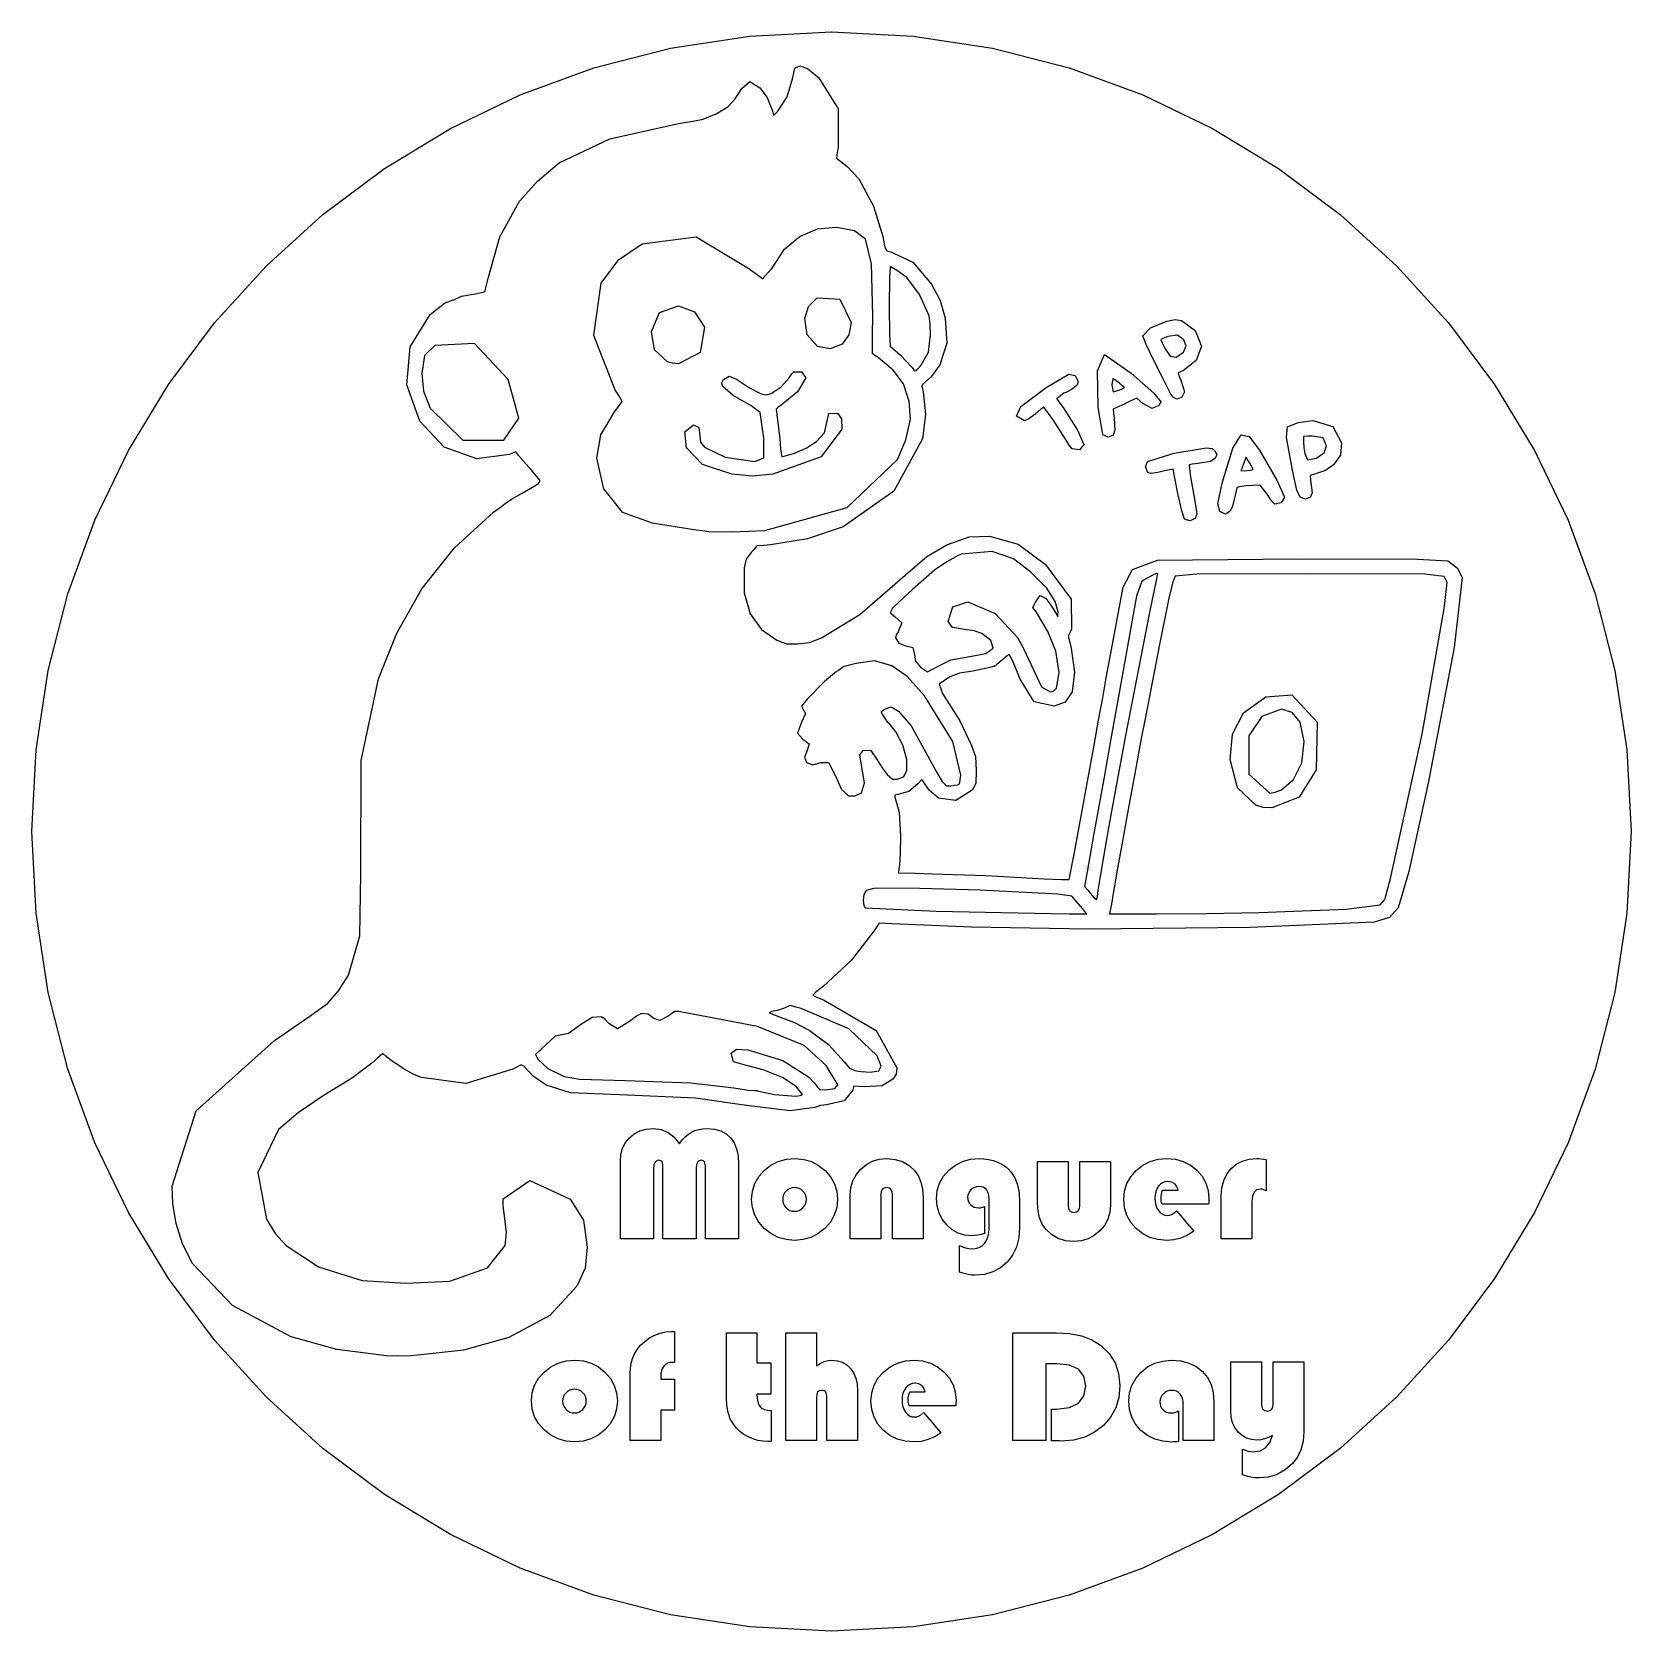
# Model space of a CAD drawing. Extents: x 0.6 to 74.9, y 0.6 to 74.9.
import ezdxf

# ---------------------------------------------------------------- set-up
doc = ezdxf.new("R2010")
doc.units = 0
for name, color, linetype in [('Circulo', 7, 'CONTINUOUS'), ('Letras', 7, 'CONTINUOUS'), ('Monete', 7, 'CONTINUOUS')]:
    doc.layers.add(name, color=color, linetype=linetype)

msp = doc.modelspace()

# ---------------------------------------------------------------- linework, layer by layer
at = {"layer": 'Circulo', "color": 7}
msp.add_lwpolyline([(74.926023, 37.73984), (74.734036, 33.93778), (74.170538, 30.24558), (73.254222, 26.68187), (72.003776, 23.26537), (70.437892, 20.01479), (68.575264, 16.94879), (66.434586, 14.0861), (64.034552, 11.44537), (61.393843, 9.04532), (58.531152, 6.90463), (55.465174, 5.042), (52.214603, 3.47611), (48.798127, 2.22566), (45.234443, 1.30934), (41.542237, 0.74584), (37.740203, 0.55385), (33.93817, 0.74584), (30.245963, 1.30934), (26.682278, 2.22566), (23.265804, 3.47611), (20.015233, 5.042), (16.949257, 6.90463), (14.086566, 9.04532), (11.445857, 11.44539), (9.045818, 14.0861), (6.905138, 16.94879), (5.04251, 20.01479), (3.476629, 23.26537), (2.226184, 26.68186), (1.309867, 30.24558), (0.74637, 33.93778), (0.554383, 37.73984), (0.746369, 41.54189), (1.309867, 45.2341), (2.226184, 48.79781), (3.476629, 52.2143), (5.042511, 55.46489), (6.905138, 58.53087), (9.045816, 61.39358), (11.445858, 64.03429), (14.08657, 66.43435), (16.949259, 68.57503), (20.015234, 70.43768), (23.265804, 72.00356), (26.682278, 73.25401), (30.245964, 74.17034), (33.93817, 74.73383), (37.740203, 74.92583), (41.542237, 74.73383), (45.234444, 74.17034), (48.798127, 73.25401), (52.214601, 72.00356), (55.465172, 70.43768), (58.531147, 68.57503), (61.393835, 66.43435), (64.034546, 64.03429), (66.434586, 61.39358), (68.575264, 58.53087), (70.437892, 55.46489), (72.003776, 52.2143), (73.254222, 48.79781), (74.170538, 45.2341), (74.734036, 41.54189)], close=True, dxfattribs=at)
at = {"layer": 'Letras', "color": 7}
for points in [[(27.918921, 18.798033), (27.918921, 19.699136), (27.918921, 20.600245), (27.918921, 21.501348), (27.918921, 22.402456), (27.945339, 22.722285), (28.024597, 23.011439), (28.156692, 23.269913), (28.341626, 23.497706), (28.568688, 23.683606), (28.827167, 23.816386), (29.117064, 23.896062), (29.438378, 23.92259), (29.815148, 23.878412), (30.145745, 23.745855), (30.430167, 23.524931), (30.668415, 23.215633), (30.802177, 23.392374), (30.940699, 23.54164), (31.083981, 23.663436), (31.232024, 23.757758), (31.391252, 23.829874), (31.568094, 23.881389), (31.762549, 23.912277), (31.974616, 23.92259), (32.304499, 23.896062), (32.593443, 23.816386), (32.84145, 23.683606), (33.048518, 23.497706), (33.211794, 23.261896), (33.328419, 22.979387), (33.398394, 22.65017), (33.421718, 22.274254), (33.421718, 21.405197), (33.421718, 20.536141), (33.421718, 19.667089), (33.421718, 18.798033), (33.035189, 18.798033), (32.64866, 18.798033), (32.262131, 18.798033), (31.875603, 18.798033), (31.875603, 19.611226), (31.875603, 20.424418), (31.875603, 21.237611), (31.875603, 22.050804), (31.873005, 22.161383), (31.865151, 22.251356), (31.852064, 22.320729), (31.833736, 22.369479), (31.809462, 22.404726), (31.774714, 22.429926), (31.729493, 22.445024), (31.673798, 22.449809), (31.573833, 22.42647), (31.50243, 22.356417), (31.459591, 22.239655), (31.445309, 22.076195), (31.445309, 21.25659), (31.445309, 20.436986), (31.445309, 19.617382), (31.445309, 18.797778), (31.058754, 18.797778), (30.672225, 18.797778), (30.285696, 18.797778), (29.899168, 18.797778), (29.899168, 19.61097), (29.899168, 20.424163), (29.899168, 21.237356), (29.899168, 22.050549), (29.89657, 22.159756), (29.888716, 22.249272), (29.875628, 22.319097), (29.857301, 22.369229), (29.831358, 22.404477), (29.795416, 22.429676), (29.749482, 22.444774), (29.693548, 22.449559), (29.593584, 22.424625), (29.522181, 22.349761), (29.479337, 22.224987), (29.465055, 22.050304), (29.465055, 21.237111), (29.465055, 20.423919), (29.465055, 19.610726), (29.465055, 18.797533), (29.078526, 18.797533), (28.691996, 18.797533), (28.305467, 18.797533)], [(36.056969, 22.527002), (36.446117, 22.491967), (36.806226, 22.386885), (37.137299, 22.211745), (37.439334, 21.966551), (37.692577, 21.674197), (37.873465, 21.353905), (37.981997, 21.005693), (38.018177, 20.629543), (37.981522, 20.248587), (37.871561, 19.896934), (37.688293, 19.574591), (37.431718, 19.281545), (37.125161, 19.037952), (36.788138, 18.86396), (36.42065, 18.759564), (36.022697, 18.724742), (35.624505, 18.759564), (35.256303, 18.86396), (34.918091, 19.037952), (34.609867, 19.281545), (34.353292, 19.575963), (34.170024, 19.898769), (34.060064, 20.249958), (34.023409, 20.629543), (34.060064, 21.014619), (34.170024, 21.367643), (34.353292, 21.68862), (34.609867, 21.97754), (34.920232, 22.217927), (35.264871, 22.389633), (35.643784, 22.492653)], [(41.997708, 18.798033), (41.641645, 18.798033), (41.285581, 18.798033), (40.929518, 18.798033), (40.573455, 18.798033), (40.573455, 19.313603), (40.573455, 19.829173), (40.573455, 20.344748), (40.573455, 20.860318), (40.556559, 20.998138), (40.50586, 21.096586), (40.421367, 21.15565), (40.303075, 21.17532), (40.18645, 21.15565), (40.103147, 21.096586), (40.053166, 20.998138), (40.036508, 20.860318), (40.036508, 20.344748), (40.036508, 19.829173), (40.036508, 19.313603), (40.036508, 18.798033), (39.68044, 18.798033), (39.324376, 18.798033), (38.968313, 18.798033), (38.61225, 18.798033), (38.61225, 19.307191), (38.61225, 19.816355), (38.61225, 20.325514), (38.61225, 20.834678), (38.642952, 21.177627), (38.735061, 21.492193), (38.888578, 21.778365), (39.103501, 22.036152), (39.362933, 22.250899), (39.649974, 22.404291), (39.964623, 22.496321), (40.306882, 22.526996), (40.694125, 22.491483), (41.040906, 22.385024), (41.347225, 22.207598), (41.613083, 21.959199), (41.781356, 21.715834), (41.901551, 21.428977), (41.973668, 21.098616), (41.997705, 20.724758), (41.997705, 20.243069), (41.997705, 19.761379), (41.997705, 19.27969)], [(44.857642, 20.303536), (44.857642, 19.989433), (44.857642, 19.675324), (44.857642, 19.361221), (44.857642, 19.047118), (44.705077, 18.999058), (44.555844, 18.964715), (44.409944, 18.944088), (44.267376, 18.93723), (43.935827, 18.968596), (43.63046, 19.062689), (43.351274, 19.219515), (43.098269, 19.439068), (42.89001, 19.703947), (42.741254, 19.996764), (42.652, 20.317507), (42.622248, 20.666183), (42.65819, 21.04279), (42.766009, 21.388717), (42.945707, 21.703968), (43.197284, 21.988539), (43.501223, 22.224121), (43.838008, 22.392387), (44.207638, 22.493355), (44.610113, 22.527007), (44.830511, 22.516268), (45.046148, 22.483998), (45.257025, 22.430197), (45.463142, 22.354875), (45.65593, 22.261468), (45.826822, 22.153409), (45.975816, 22.030698), (46.102914, 21.893335), (46.272853, 21.626387), (46.394239, 21.305415), (46.46707, 20.930408), (46.49135, 20.501377), (46.49135, 20.201006), (46.49135, 19.90064), (46.49135, 19.600269), (46.49135, 19.299903), (46.45517, 18.834008), (46.346638, 18.414366), (46.16575, 18.040964), (45.912507, 17.713809), (45.603093, 17.446181), (45.249886, 17.255012), (44.852885, 17.140318), (44.41209, 17.102094), (44.261905, 17.110547), (44.093156, 17.135959), (43.905842, 17.17833), (43.699963, 17.237622), (43.699963, 17.548983), (43.699963, 17.860337), (43.699963, 18.171697), (43.699963, 18.483058), (43.839437, 18.418954), (43.979863, 18.37318), (44.121241, 18.345695), (44.263571, 18.336551), (44.444935, 18.351862), (44.604402, 18.397901), (44.741972, 18.474594), (44.857645, 18.581967), (44.949279, 18.71613), (45.014732, 18.876842), (45.054006, 19.064119), (45.067099, 19.277946), (45.067099, 19.621353), (45.067099, 19.964765), (45.067099, 20.308172), (45.067099, 20.651584), (45.036872, 20.903189), (44.946191, 21.082907), (44.795054, 21.190737), (44.583463, 21.226676), (44.483737, 21.217053), (44.390199, 21.188186), (44.302849, 21.140126), (44.221687, 21.072816), (44.155045, 20.994752), (44.107441, 20.910727), (44.078878, 20.82076), (44.06936, 20.724832), (44.078403, 20.624785), (44.105534, 20.533435), (44.150756, 20.450787), (44.214067, 20.376843), (44.29261, 20.315944), (44.379722, 20.272457), (44.475402, 20.246354), (44.57965, 20.237635), (44.651292, 20.241888), (44.721505, 20.254222), (44.79029, 20.274849)], [(47.325333, 22.398793), (47.681396, 22.398793), (48.037459, 22.398793), (48.393523, 22.398793), (48.749586, 22.398793), (48.749586, 21.883223), (48.749586, 21.367648), (48.749586, 20.852078), (48.749586, 20.336508), (48.766482, 20.200288), (48.817181, 20.102989), (48.901674, 20.044606), (49.019966, 20.025148), (49.136591, 20.044606), (49.219894, 20.102989), (49.269874, 20.200288), (49.286538, 20.336508), (49.286538, 20.852078), (49.286538, 21.367648), (49.286538, 21.883223), (49.286538, 22.398793), (49.642602, 22.398793), (49.998665, 22.398793), (50.354729, 22.398793), (50.710792, 22.398793), (50.710792, 21.889635), (50.710792, 21.380471), (50.710792, 20.871307), (50.710792, 20.362148), (50.68009, 20.020571), (50.58798, 19.706462), (50.434463, 19.419828), (50.21954, 19.160669), (49.960109, 18.947527), (49.673068, 18.795284), (49.358419, 18.703934), (49.01616, 18.673472), (48.630345, 18.708985), (48.28404, 18.815438), (47.977244, 18.99287), (47.709959, 19.241269), (47.541686, 19.484405), (47.42149, 19.770577), (47.349373, 20.099789), (47.325336, 20.472047), (47.325336, 20.953736), (47.325336, 21.435426), (47.325336, 21.917115)], [(55.276782, 20.402441), (54.736974, 20.402441), (54.197167, 20.402441), (53.657359, 20.402441), (53.117552, 20.402441), (53.095892, 20.479596), (53.080422, 20.553541), (53.071142, 20.62428), (53.068047, 20.691818), (53.072358, 20.782934), (53.085214, 20.873141), (53.106636, 20.962423), (53.136625, 21.050796), (53.317513, 21.050796), (53.498401, 21.050796), (53.679289, 21.050796), (53.860177, 21.050796), (53.801864, 21.22868), (53.70309, 21.355745), (53.563854, 21.431981), (53.384156, 21.457393), (53.257059, 21.443677), (53.142338, 21.402475), (53.039993, 21.333794), (52.950025, 21.237638), (52.876718, 21.121795), (52.824356, 20.990382), (52.792941, 20.843402), (52.782467, 20.680856), (52.792465, 20.51167), (52.822455, 20.359427), (52.872435, 20.224121), (52.94241, 20.105759), (53.030474, 20.009603), (53.130914, 19.940922), (53.243731, 19.89972), (53.368924, 19.886004), (53.474601, 19.898816), (53.578373, 19.937253), (53.680241, 20.001357), (53.780206, 20.091102), (53.98299, 19.856669), (54.185775, 19.622236), (54.38856, 19.387797), (54.591345, 19.153364), (54.299782, 18.965863), (53.992511, 18.831935), (53.669531, 18.751574), (53.330842, 18.724779), (52.925035, 18.75891), (52.553025, 18.861244), (52.214812, 19.031807), (51.910397, 19.270589), (51.65882, 19.559742), (51.479122, 19.8814), (51.371303, 20.235567), (51.335361, 20.622249), (51.371541, 21.007782), (51.480073, 21.362183), (51.660961, 21.685446), (51.914204, 21.977572), (52.221951, 22.21956), (52.562544, 22.392414), (52.935982, 22.496119), (53.342266, 22.530675), (53.738792, 22.49681), (54.101995, 22.395157), (54.431877, 22.225742), (54.728438, 21.988561), (54.975017, 21.703532), (55.151145, 21.386909), (55.256821, 21.038691), (55.292045, 20.658878), (55.291105, 20.612626), (55.288231, 20.554477), (55.283478, 20.484424), (55.276812, 20.402462), (55.276812, 20.402462), (55.276812, 20.402462), (55.276811, 20.402462)], [(57.953921, 22.486709), (57.953921, 22.120405), (57.953921, 21.754101), (57.953921, 21.387797), (57.953921, 21.021493), (57.881328, 21.05674), (57.812067, 21.081939), (57.746138, 21.097037), (57.683542, 21.101822), (57.513602, 21.066097), (57.392217, 20.958952), (57.319386, 20.780382), (57.295111, 20.530378), (57.295111, 20.097226), (57.295111, 19.66407), (57.295111, 19.230918), (57.295111, 18.797762), (56.939048, 18.797762), (56.582985, 18.797762), (56.226921, 18.797762), (55.870858, 18.797762), (55.870858, 19.296851), (55.870858, 19.795941), (55.870858, 20.295025), (55.870858, 20.794114), (55.898945, 21.169573), (55.983201, 21.50474), (56.123627, 21.799614), (56.320224, 22.054196), (56.563708, 22.260931), (56.844798, 22.408597), (57.163494, 22.497198), (57.519796, 22.526757), (57.609764, 22.524099), (57.712108, 22.51655), (57.826829, 22.50395), (57.953927, 22.4863), (57.953927, 22.4863), (57.953927, 22.486305), (57.953927, 22.486305)], [(36.018889, 21.175341), (35.908928, 21.16524), (35.807535, 21.135044), (35.714711, 21.084698), (35.630456, 21.014183), (35.560481, 20.93085), (35.510501, 20.838357), (35.480511, 20.736709), (35.470513, 20.625901), (35.480511, 20.51647), (35.510501, 20.415274), (35.560481, 20.322329), (35.630456, 20.237619), (35.716139, 20.167104), (35.809439, 20.116758), (35.910356, 20.086562), (36.018889, 20.076461), (36.128849, 20.086562), (36.230242, 20.116758), (36.323066, 20.167104), (36.407321, 20.237619), (36.478963, 20.322329), (36.530137, 20.415274), (36.560839, 20.51647), (36.571075, 20.625901), (36.561076, 20.736709), (36.531087, 20.838357), (36.481107, 20.93085), (36.411132, 21.014183), (36.326639, 21.084698), (36.233101, 21.135044), (36.130518, 21.16524)], [(30.436117, 12.263171), (30.436117, 11.904193), (30.436117, 11.54522), (30.436117, 11.186241), (30.436117, 10.827263), (30.277127, 10.827263), (30.118136, 10.827263), (29.959145, 10.827263), (29.800154, 10.827263), (29.800154, 10.475611), (29.800154, 10.123964), (29.800154, 9.772311), (29.800154, 9.420659), (29.444091, 9.420659), (29.088027, 9.420659), (28.731964, 9.420659), (28.3759, 9.420659), (28.3759, 10.196308), (28.3759, 10.971957), (28.3759, 11.747601), (28.3759, 12.52325), (28.387562, 12.77554), (28.422547, 13.008602), (28.48086, 13.222429), (28.562498, 13.417027), (28.695783, 13.642306), (28.859534, 13.845601), (29.053751, 14.026924), (29.278432, 14.186265), (29.522631, 14.317679), (29.77159, 14.411543), (30.025309, 14.467864), (30.283788, 14.486631), (30.321869, 14.485568), (30.35995, 14.484504), (30.39803, 14.483441), (30.436111, 14.482378), (30.436111, 14.123399), (30.436111, 13.764421), (30.436111, 13.405448), (30.436111, 13.04647), (30.413025, 13.048065), (30.393271, 13.049128), (30.376851, 13.04966), (30.363758, 13.049894), (30.236184, 13.039155), (30.123843, 13.006885), (30.026735, 12.953084), (29.944859, 12.877762), (29.881549, 12.782521), (29.836327, 12.66897), (29.809196, 12.537099), (29.800154, 12.386913), (29.800154, 12.35576), (29.800154, 12.324606), (29.800154, 12.293453), (29.800154, 12.262299), (29.959144, 12.262299), (30.118136, 12.262299), (30.277126, 12.262299)], [(34.274748, 14.420703), (34.274748, 14.070885), (34.274748, 13.721061), (34.274748, 13.371238), (34.274748, 13.02142), (34.434691, 13.02142), (34.594634, 13.02142), (34.754577, 13.02142), (34.91452, 13.02142), (34.91452, 12.659698), (34.91452, 12.297971), (34.91452, 11.936245), (34.91452, 11.574523), (34.754577, 11.574523), (34.594634, 11.574523), (34.434691, 11.574523), (34.274748, 11.574523), (34.283552, 11.373514), (34.309971, 11.20639), (34.354004, 11.073148), (34.415649, 10.973786), (34.502761, 10.90167), (34.619386, 10.850155), (34.765524, 10.819267), (34.941176, 10.808954), (34.941176, 10.449061), (34.941176, 10.089163), (34.941176, 9.72927), (34.941176, 9.369378), (34.889526, 9.367783), (34.845018, 9.36672), (34.80765, 9.366188), (34.777424, 9.365954), (34.538937, 9.379458), (34.307115, 9.419968), (34.081957, 9.487506), (33.863464, 9.582062), (33.660679, 9.699738), (33.478839, 9.836644), (33.317944, 9.992779), (33.177994, 10.168147), (33.034712, 10.423644), (32.932367, 10.717598), (32.870961, 11.050022), (32.850489, 11.420903), (32.850489, 12.170912), (32.850489, 12.920915), (32.850489, 13.670923), (32.850489, 14.420932), (33.206552, 14.420948), (33.562616, 14.420964), (33.91868, 14.420974)], [(37.035668, 14.420703), (37.035668, 14.038833), (37.035668, 13.656957), (37.035668, 13.275087), (37.035668, 12.893217), (37.216556, 13.003796), (37.397444, 13.08278), (37.578331, 13.130149), (37.759219, 13.145938), (38.019127, 13.122121), (38.250473, 13.050697), (38.453258, 12.931643), (38.627481, 12.764977), (38.769097, 12.557785), (38.870252, 12.317169), (38.930944, 12.043129), (38.951173, 11.735666), (38.951173, 11.156906), (38.951173, 10.578146), (38.951173, 9.999387), (38.951173, 9.420627), (38.595109, 9.420627), (38.239046, 9.420627), (37.882983, 9.420627), (37.526919, 9.420627), (37.526919, 9.903231), (37.526919, 10.385834), (37.526919, 10.868443), (37.526919, 11.351047), (37.523603, 11.458649), (37.513605, 11.547017), (37.496947, 11.616155), (37.473623, 11.666075), (37.442683, 11.701322), (37.399363, 11.726522), (37.343668, 11.74162), (37.275597, 11.746405), (37.170634, 11.725086), (37.095661, 11.661211), (37.050677, 11.554757), (37.035683, 11.405714), (37.035683, 10.909373), (37.035683, 10.413033), (37.035683, 9.916692), (37.035683, 9.420351), (36.679606, 9.420351), (36.323542, 9.420351), (35.967478, 9.420351), (35.611414, 9.420351), (35.611414, 10.670363), (35.611414, 11.92037), (35.611414, 13.170383), (35.611414, 14.420395), (35.967478, 14.420395), (36.323541, 14.420395), (36.679604, 14.420395)], [(47.713765, 12.98479), (47.713765, 12.093756), (47.713765, 11.202727), (47.713765, 10.311693), (47.713765, 9.420659), (47.327236, 9.420659), (46.940707, 9.420659), (46.554178, 9.420659), (46.16765, 9.420659), (46.16765, 10.670671), (46.16765, 11.920678), (46.16765, 13.170691), (46.16765, 14.420703), (46.67128, 14.420703), (47.17491, 14.420703), (47.678539, 14.420703), (48.182169, 14.420703), (48.80885, 14.384552), (49.363652, 14.276036), (49.846576, 14.09517), (50.257619, 13.841965), (50.64748, 13.464901), (50.925953, 13.026024), (51.093036, 12.525329), (51.14873, 11.962826), (51.101127, 11.421153), (50.95832, 10.931681), (50.72031, 10.494404), (50.387095, 10.109328), (49.978908, 9.795225), (49.515977, 9.570866), (48.998305, 9.436246), (48.42589, 9.391377), (48.344253, 9.39244), (48.240242, 9.395098), (48.113859, 9.399883), (47.965102, 9.406316), (47.965102, 9.773534), (47.965102, 10.140753), (47.965102, 10.507971), (47.965102, 10.87519), (48.026985, 10.87519), (48.088867, 10.87519), (48.15075, 10.87519), (48.212633, 10.87519), (48.804088, 10.943185), (49.226557, 11.147172), (49.480038, 11.487144), (49.564532, 11.963113), (49.481466, 12.41023), (49.232269, 12.729602), (48.816941, 12.921223), (48.235482, 12.985099), (48.105052, 12.985093), (47.974622, 12.985088), (47.844193, 12.985083)], [(25.820621, 13.149628), (26.209768, 13.114593), (26.569878, 13.009511), (26.90095, 12.834371), (27.202985, 12.589177), (27.456229, 12.296823), (27.637116, 11.976537), (27.745649, 11.628319), (27.781828, 11.252169), (27.745174, 10.871213), (27.635212, 10.519561), (27.451945, 10.197217), (27.195369, 9.904172), (26.888812, 9.660578), (26.551789, 9.486586), (26.184302, 9.38219), (25.786348, 9.347368), (25.388157, 9.38219), (25.019955, 9.486586), (24.681742, 9.660578), (24.373519, 9.904172), (24.116944, 10.198589), (23.933676, 10.521395), (23.823715, 10.872585), (23.78706, 11.252169), (23.823715, 11.637245), (23.933676, 11.990269), (24.116944, 12.311246), (24.373519, 12.600166), (24.683884, 12.840554), (25.028523, 13.01226), (25.407435, 13.115279)], [(43.517167, 11.025067), (42.97736, 11.025067), (42.437552, 11.025067), (41.897745, 11.025067), (41.357937, 11.025067), (41.336277, 11.102222), (41.320807, 11.176167), (41.311522, 11.246911), (41.308427, 11.314449), (41.312738, 11.405566), (41.325588, 11.495767), (41.34701, 11.585049), (41.377, 11.673422), (41.557887, 11.673422), (41.738775, 11.673422), (41.919663, 11.673422), (42.100551, 11.673422), (42.042238, 11.851311), (41.943464, 11.978371), (41.804228, 12.054612), (41.62453, 12.080024), (41.497433, 12.066308), (41.382712, 12.025107), (41.280367, 11.956425), (41.190399, 11.860269), (41.117092, 11.744427), (41.06473, 11.613013), (41.033315, 11.466033), (41.022841, 11.303487), (41.032839, 11.134301), (41.062828, 10.982058), (41.112809, 10.846753), (41.182783, 10.72839), (41.270848, 10.632234), (41.371287, 10.563553), (41.484104, 10.522352), (41.609298, 10.508636), (41.714975, 10.521448), (41.818747, 10.559885), (41.920615, 10.623989), (42.02058, 10.713733), (42.223365, 10.4793), (42.426149, 10.244867), (42.628934, 10.010434), (42.831719, 9.776001), (42.540156, 9.5885), (42.232885, 9.454566), (41.909905, 9.37421), (41.571216, 9.347416), (41.165408, 9.381547), (40.793399, 9.48388), (40.455186, 9.654443), (40.15077, 9.893225), (39.899194, 10.182379), (39.719496, 10.504037), (39.611677, 10.858209), (39.575735, 11.244886), (39.611915, 11.630419), (39.720447, 11.98482), (39.901335, 12.308083), (40.154578, 12.600209), (40.462325, 12.842196), (40.802918, 13.015051), (41.176356, 13.118756), (41.58264, 13.153312), (41.979165, 13.119447), (42.342369, 13.017794), (42.672251, 12.848379), (42.968812, 12.611197), (43.215391, 12.326169), (43.391519, 12.009546), (43.497196, 11.661328), (43.532419, 11.281515), (43.531479, 11.235263), (43.528605, 11.177113), (43.523852, 11.10706), (43.517187, 11.025099), (43.517186, 11.025099), (43.517186, 11.025099), (43.517185, 11.025099)], [(53.882993, 10.790634), (53.882993, 10.436233), (53.882993, 10.081832), (53.882993, 9.727436), (53.882993, 9.373035), (53.797309, 9.360223), (53.715433, 9.351079), (53.637366, 9.345603), (53.563107, 9.344008), (53.152539, 9.377873), (52.777673, 9.479526), (52.438508, 9.648941), (52.135044, 9.886123), (51.885133, 10.174357), (51.706626, 10.496934), (51.599521, 10.85385), (51.563817, 11.245109), (51.599759, 11.627436), (51.707578, 11.979546), (51.887276, 12.301438), (52.138853, 12.593106), (52.443744, 12.835094), (52.779577, 13.007943), (53.14635, 13.111653), (53.544066, 13.146209), (53.980339, 13.113727), (54.367582, 13.016199), (54.705794, 12.853648), (54.994977, 12.626083), (55.228227, 12.344032), (55.394834, 12.014357), (55.494799, 11.637064), (55.528121, 11.212153), (55.528121, 10.764345), (55.528121, 10.316542), (55.528121, 9.868733), (55.528121, 9.42093), (55.172056, 9.42093), (54.815993, 9.42093), (54.45993, 9.42093), (54.103866, 9.42093), (54.103866, 9.844012), (54.103866, 10.267089), (54.103866, 10.690172), (54.103866, 11.113248), (54.094581, 11.250611), (54.066736, 11.373328), (54.020327, 11.481387), (53.95535, 11.574794), (53.876568, 11.650116), (53.784934, 11.703917), (53.680448, 11.736187), (53.563109, 11.746926), (53.454576, 11.73709), (53.35366, 11.707532), (53.260359, 11.658303), (53.174676, 11.589393), (53.103035, 11.506974), (53.051861, 11.41723), (53.021159, 11.320159), (53.010923, 11.215763), (53.020208, 11.107246), (53.048053, 11.008804), (53.094462, 10.920431), (53.159439, 10.842133), (53.238697, 10.778029), (53.327951, 10.732255), (53.427201, 10.70477), (53.536448, 10.695626), (53.628081, 10.70158), (53.716384, 10.719443), (53.801353, 10.749214), (53.882991, 10.790894), (53.882991, 10.790894), (53.882991, 10.790889), (53.882991, 10.790884)], [(56.849554, 7.819909), (56.849554, 8.117531), (56.849554, 8.415154), (56.849554, 8.712777), (56.849554, 9.0104), (56.989742, 8.959097), (57.120886, 8.922468), (57.242986, 8.900512), (57.35604, 8.893175), (57.672118, 8.940118), (57.927265, 9.080915), (58.121481, 9.315582), (58.254767, 9.644109), (58.069119, 9.551158), (57.885375, 9.484768), (57.703535, 9.444949), (57.5236, 9.431658), (57.270595, 9.455263), (57.040915, 9.526002), (56.83456, 9.643907), (56.65153, 9.808973), (56.501583, 10.012273), (56.394479, 10.241209), (56.330216, 10.495791), (56.308793, 10.776014), (56.308793, 11.350196), (56.308793, 11.924379), (56.308793, 12.498556), (56.308793, 13.072738), (56.664857, 13.072738), (57.02092, 13.072738), (57.376983, 13.072738), (57.733047, 13.072738), (57.733047, 12.581889), (57.733047, 12.091045), (57.733047, 11.600196), (57.733047, 11.109346), (57.750661, 10.96672), (57.803499, 10.864844), (57.891563, 10.803717), (58.014852, 10.783356), (58.133144, 10.805791), (58.217637, 10.8731), (58.268336, 10.98528), (58.285232, 11.142334), (58.285232, 11.624938), (58.285232, 12.107541), (58.285232, 12.59015), (58.285232, 13.072754), (58.641295, 13.072754), (58.997359, 13.072754), (59.353422, 13.072754), (59.709485, 13.072754), (59.709485, 12.257727), (59.709485, 11.4427), (59.709485, 10.627678), (59.709485, 9.812651), (59.676164, 9.37858), (59.576199, 8.988464), (59.409592, 8.642309), (59.176342, 8.340109), (58.841699, 8.048441), (58.473736, 7.840105), (58.07245, 7.715108), (57.637843, 7.673428), (57.440057, 7.682572), (57.242746, 7.710058), (57.045912, 7.755831)], [(25.78254, 11.797967), (25.67258, 11.787866), (25.571187, 11.75767), (25.478363, 11.707324), (25.394108, 11.636809), (25.324133, 11.553476), (25.274153, 11.460983), (25.244164, 11.359335), (25.234165, 11.248527), (25.244164, 11.139096), (25.274153, 11.0379), (25.324133, 10.944956), (25.394108, 10.860245), (25.479791, 10.78973), (25.573091, 10.739385), (25.674008, 10.709188), (25.78254, 10.699087), (25.892501, 10.709188), (25.993894, 10.739385), (26.086718, 10.78973), (26.170973, 10.860245), (26.242615, 10.944956), (26.293789, 11.0379), (26.324491, 11.139096), (26.334727, 11.248527), (26.324728, 11.359335), (26.294739, 11.460983), (26.244759, 11.553476), (26.174784, 11.636809), (26.090291, 11.707324), (25.996753, 11.75767), (25.89417, 11.787866)]]:
    msp.add_lwpolyline(points, close=True, dxfattribs=at)
at = {"layer": 'Monete', "color": 7}
for points in [[(17.047074, 13.35038), (14.729615, 13.65029), (12.613127, 14.23544), (9.880185, 15.69132), (8.01329, 17.6452), (7.560979, 18.55672), (7.262598, 19.51494), (7.104979, 20.42998), (7.078429, 21.24505), (8.187395, 24.75411), (11.833794, 28.02482), (13.431611, 29.11282), (14.294734, 29.74298), (14.815212, 30.33273), (15.276283, 31.05177), (15.80631, 32.8841), (15.84951, 35.76624), (15.87111, 41.04229), (16.66716, 44.83952), (17.518771, 46.96715), (18.679667, 49.02022), (20.198854, 50.93253), (22.026261, 52.59261), (22.339596, 52.82557), (22.56528, 52.9972), (22.862827, 53.19165), (23.348933, 53.47947), (23.830553, 53.75554), (24.117293, 53.92174), (24.186443, 54.06574), (23.790847, 54.53981), (23.417376, 54.96254), (23.185746, 55.23445), (23.120416, 55.31665), (23.055086, 55.39885), (22.907952, 55.33605), (22.760817, 55.27305), (21.245058, 55.07597), (19.724551, 55.61267), (18.586027, 56.82651), (17.989874, 58.51023), (18.149271, 60.28668), (19.067528, 61.77931), (19.746781, 62.30519), (20.150034, 62.46384), (20.164884, 62.45034), (20.199084, 62.48444), (20.528364, 62.64005), (21.174197, 62.74205), (21.624288, 62.84165), (21.783912, 63.51844), (22.316193, 65.39323), (23.22554, 67.0497), (24.069981, 67.99092), (25.067865, 68.83431), (27.436488, 69.96071), (30.630463, 70.66883), (31.287194, 70.77248), (31.765672, 70.86898), (32.380755, 71.11223), (32.916189, 71.44109), (33.258085, 71.82189), (33.571562, 72.29746), (33.93817, 72.61715), (34.414361, 72.33363), (34.752288, 71.87286), (34.971018, 71.33783), (35.009338, 71.20043), (35.047738, 71.06303), (35.145598, 71.15353), (35.243458, 71.24403), (35.685584, 71.91387), (35.927789, 72.74772), (36.027649, 73.23619), (36.270965, 73.34389), (36.631017, 73.23169), (37.154885, 72.79443), (38.049135, 71.35899), (38.051435, 69.5821), (37.980555, 69.21505), (37.976755, 69.06237), (38.464015, 68.67178), (39.018521, 68.09115), (39.694467, 66.82802), (40.130495, 65.40858), (40.192295, 65.08016), (40.233915, 64.86555), (40.313295, 64.752), (40.528734, 64.6908), (41.518629, 64.21653), (42.393228, 63.20377), (42.793257, 62.43045), (43.033676, 61.60993), (43.108146, 60.45806), (42.782557, 59.43866), (42.375906, 58.89125), (41.97857, 58.53534), (41.93815, 58.44864), (42.00498, 58.1956), (42.119475, 57.14615), (41.971965, 55.99801), (40.642889, 53.57223), (38.278128, 51.90513), (36.627473, 51.35639), (34.900221, 51.06826), (34.586084, 51.04786), (34.271946, 51.02766), (34.135941, 50.87533), (33.999936, 50.72304), (33.766482, 50.39996), (33.676742, 50.00812), (33.676352, 48.84668), (33.961773, 47.86421), (34.482648, 47.13405), (35.199311, 46.63235), (35.644257, 46.46335), (36.171934, 46.46235), (36.718497, 46.53555), (37.271751, 46.74609), (39.05457, 47.83774), (41.164008, 49.65483), (42.179825, 50.52787), (43.09904, 51.06925), (44.139149, 51.43759), (45.083789, 51.48159), (46.425482, 51.10566), (47.698841, 50.15879), (48.890945, 48.54948), (48.895445, 47.15265), (48.820895, 46.98558), (48.746345, 46.81851), (48.820065, 46.5446), (48.893795, 46.27071), (49.046787, 45.14833), (48.931437, 44.23745), (48.605764, 43.75764), (48.09241, 43.57041), (47.168193, 43.7681), (46.51909, 44.82962), (46.295971, 45.36491), (46.126411, 45.75131), (46.001521, 45.972), (45.907631, 45.9088), (45.324026, 45.40951), (44.319752, 45.1912), (43.699276, 45.0985), (43.240695, 44.93357), (42.749609, 44.59728), (42.897779, 44.16156), (43.705664, 42.88265), (44.259195, 41.73971), (44.434005, 41.22073), (44.471355, 40.57917), (44.448255, 39.96525), (44.27586, 39.66572), (43.525762, 39.18475), (42.722968, 39.28676), (42.285411, 39.66755), (41.991237, 40.09307), (41.924187, 40.14977), (41.756158, 39.95644), (41.330397, 39.60317), (40.827836, 39.45617), (40.686776, 39.43357), (40.688276, 39.34467), (40.891226, 38.62099), (40.946276, 37.53352), (40.933976, 36.71815), (40.900676, 36.1732), (40.876526, 35.99702), (40.852296, 35.82085), (41.643795, 35.79935), (42.435301, 35.77785), (44.919551, 35.68825), (47.632154, 35.5441), (48.4398, 35.5038), (48.791596, 35.5018), (49.046731, 36.75852), (49.954808, 41.75359), (50.165815, 42.92098), (50.353952, 43.95846), (50.520632, 44.88491), (50.680068, 45.78536), (51.300498, 49.10392), (51.737148, 49.91844), (52.906332, 50.36487), (59.434024, 50.41557), (64.999084, 50.39907), (66.40028, 50.32407), (66.832521, 50.00016), (67.078409, 49.55073), (66.703978, 46.2921), (65.496724, 39.98967), (64.586868, 35.88429), (64.099203, 34.18283), (63.700104, 33.74177), (62.986921, 33.52808), (57.207768, 33.27333), (49.699779, 33.19043), (44.246575, 33.29453), (40.548899, 33.44228), (40.2509, 33.46128), (39.952903, 33.48018), (39.832498, 33.28899), (39.712108, 33.09783), (38.660758, 31.73398), (37.373568, 30.55253), (37.016126, 30.26952), (36.867461, 30.13152), (37.016126, 30.05382), (37.373568, 29.91582), (39.82422, 28.4889), (40.78572, 26.74264), (40.74695, 26.45756), (40.592713, 26.21681), (40.103164, 25.91352), (39.289924, 25.85962), (39.031533, 25.87462), (38.773143, 25.88962), (38.754243, 25.79842), (38.735343, 25.70722), (38.332982, 25.2176), (37.507892, 25.02945), (37.220866, 24.99435), (36.968799, 24.89675), (35.818432, 24.75139), (33.793888, 25.00074), (31.407393, 25.33516), (28.247255, 25.46941), (25.600758, 25.57786), (24.473064, 25.93421), (23.871923, 26.35341), (23.432047, 26.81863), (23.310008, 26.88543), (22.916617, 26.69002), (20.728025, 26.02569), (18.675497, 26.29124), (18.463375, 26.37864), (18.349435, 26.41494), (17.858049, 26.68061), (17.200546, 27.142), (17.032869, 27.28001), (16.865197, 27.41801), (16.61691, 27.19419), (16.368629, 26.97037), (15.466378, 26.28312), (14.100432, 25.43836), (12.930521, 24.65412), (12.023746, 23.87824), (11.059036, 21.88205), (11.459603, 19.70639), (11.862167, 19.04406), (12.378272, 18.49133), (13.875258, 17.49001), (15.90471, 16.8572), (17.941164, 16.73434), (19.986245, 16.81944), (21.743233, 17.44862), (22.556152, 18.48945), (22.626052, 19.08443), (22.531632, 19.86323), (22.473282, 20.31662), (22.474032, 20.65069), (23.708091, 21.51187), (25.592221, 20.63581), (26.201191, 19.66025), (26.379781, 18.41431), (26.284371, 17.43532), (25.89131, 16.58741), (24.645019, 15.23148), (22.728692, 14.20316), (20.619743, 13.60934), (18.222688, 13.35599), (17.554128, 13.34399), (17.047204, 13.35299), (17.047151, 13.35293)], [(34.632861, 51.73974), (38.472009, 52.80438), (40.810242, 55.0428), (41.195128, 55.96235), (41.409808, 56.92063), (41.355058, 57.73339), (41.082628, 58.55978), (40.605658, 59.20151), (39.932307, 59.7758), (39.787362, 59.8699), (39.642402, 59.9639), (39.653802, 60.84457), (39.665052, 61.72525), (39.601822, 64.14076), (39.316823, 65.29011), (38.811307, 65.68439), (37.975085, 65.83865), (37.079495, 65.76155), (36.287389, 65.40812), (35.513868, 64.78164), (34.935677, 63.89529), (34.53121, 63.44563), (33.893889, 63.90198), (31.441567, 65.37833), (28.932497, 65.05001), (27.782418, 64.27768), (27.014986, 63.23704), (26.668974, 60.83174), (27.683896, 58.2576), (27.896822, 57.92973), (27.985462, 57.76067), (27.883747, 57.58953), (27.638984, 57.25669), (27.003358, 56.18519), (26.810893, 55.10526), (27.132095, 53.67119), (28.002637, 52.5986), (29.400203, 52.09195), (31.446739, 51.76469), (31.846759, 51.72839), (32.029032, 51.69899), (33.125922, 51.67669), (34.6329, 51.73949), (34.632885, 51.73966)], [(41.890131, 59.41678), (42.258622, 60.03649), (42.350732, 60.84062), (42.330552, 61.35854), (42.280372, 61.71913), (41.835381, 62.71342), (41.244456, 63.51132), (40.81562, 63.82389), (40.46234, 64.02193), (40.43609, 63.47603), (40.42379, 62.16354), (40.43489, 60.85106), (40.46496, 60.30516), (40.947022, 59.88894), (41.473395, 59.33416), (41.566915, 59.21911), (41.636435, 59.17121), (41.732595, 59.24321), (41.890342, 59.41664), (41.890327, 59.41664)], [(37.088258, 60.29545), (36.612255, 60.84232), (36.495045, 61.60677), (36.673012, 62.15417), (37.070693, 62.55398), (38.122855, 62.49968), (38.649521, 61.40757), (38.550271, 60.83588), (38.243791, 60.40366), (37.683968, 60.18607)], [(30.107962, 59.58507), (29.514899, 60.13697), (29.371589, 60.99095), (29.74476, 61.87639), (30.622808, 62.19504), (31.375719, 61.91652), (31.837442, 61.19101), (31.633855, 60.02293), (30.630391, 59.48682), (30.342241, 59.51562)], [(53.627, 57.94269), (53.52365, 58.08804), (53.412621, 58.30491), (53.171316, 58.79917), (52.754803, 59.61139), (52.372512, 60.38704), (52.213504, 60.79335), (52.574908, 61.16002), (53.339451, 61.48077), (53.721007, 61.54827), (54.018524, 61.51017), (54.661882, 61.04644), (54.954863, 60.31894), (54.705922, 59.64717), (54.107331, 59.17437), (53.941146, 59.10937), (53.862546, 59.07657), (53.899066, 58.95582), (54.009526, 58.67922), (54.163516, 58.18125), (54.027496, 57.94647), (53.805737, 57.85357), (53.626989, 57.94267), (53.627012, 57.94271)], [(22.499992, 55.94387), (23.193338, 56.96771), (22.700452, 58.76175), (21.137697, 60.43351), (19.291075, 60.34831), (18.808631, 59.88333), (18.690221, 59.0453), (18.764321, 58.22106), (19.079419, 57.42267), (20.596477, 55.94232)], [(54.107735, 60.03646), (54.232145, 60.32329), (54.133415, 60.6101), (53.82674, 60.8245), (53.377954, 60.7676), (53.155152, 60.6749), (53.062482, 60.6055), (53.233774, 60.2294), (53.485339, 59.84314), (53.777083, 59.80724), (54.107742, 60.03642)], [(50.364796, 56.1971), (50.138386, 57.46581), (50.116936, 59.1647), (50.440936, 59.92539), (51.674432, 59.05731), (52.728611, 58.12939), (53.062452, 57.73148), (53.032602, 57.65918), (52.960832, 57.54728), (52.658725, 57.41588), (52.222577, 57.65393), (52.080152, 57.77453), (51.937727, 57.89514), (51.662079, 57.76553), (51.386424, 57.63593), (51.110775, 57.50633), (50.835113, 57.37673), (50.857313, 57.17706), (50.879513, 56.97737), (50.919193, 56.40888), (50.842453, 56.17876), (50.610628, 56.08796), (50.364957, 56.19671), (50.364935, 56.19672)], [(33.111963, 54.35697), (31.734017, 54.80914), (30.991682, 55.58964), (30.910952, 56.32539), (31.323909, 56.65136), (31.565522, 56.53315), (31.621922, 56.13151), (31.650722, 55.85153), (31.832237, 55.6182), (32.798194, 55.14938), (34.17461, 54.9509), (34.599951, 55.11713), (34.586301, 56.03497), (34.425178, 57.23197), (34.00832, 57.53213), (33.170373, 58.01184), (32.673971, 58.4503), (32.640601, 58.60138), (32.712451, 58.75914), (32.975086, 58.91436), (33.319269, 58.77576), (33.9211, 58.37439), (34.466028, 58.09777), (34.705833, 58.04547), (34.931733, 58.11507), (35.397416, 58.42776), (35.767242, 58.84493), (35.890557, 59.02225), (35.981987, 59.12305), (36.337173, 59.12005), (36.540528, 58.83423), (36.151839, 58.18417), (35.401156, 57.56215), (35.237454, 57.45805), (35.169654, 57.37725), (35.198304, 57.1282), (35.266334, 56.61985), (35.334584, 56.01356), (35.363764, 55.52893), (35.426984, 55.17204), (36.014572, 55.33755), (36.56607, 55.56928), (37.047646, 55.88397), (37.420644, 56.28244), (37.503704, 56.70693), (37.621169, 57.18667), (38.012033, 57.19067), (38.205795, 56.93197), (38.223345, 56.45873), (37.264228, 55.16152), (35.013604, 54.35308), (34.06363, 54.26718), (33.111998, 54.35618), (33.111991, 54.35634)], [(48.938332, 55.53318), (48.804187, 55.69981), (48.622439, 55.98989), (48.04766, 56.88148), (47.611671, 57.47031), (47.482866, 57.37771), (47.211359, 57.15526), (46.9112, 56.93279), (46.713486, 56.84029), (46.346187, 57.05876), (46.548358, 57.50523), (47.72973, 58.39173), (48.777907, 59.00399), (49.066381, 58.94399), (49.209511, 58.6666), (49.157461, 58.48556), (48.949614, 58.32156), (48.751275, 58.20966), (48.639405, 58.16306), (48.548565, 58.12016), (48.400785, 58.01741), (48.306615, 57.94471), (48.212445, 57.87211), (48.361245, 57.66676), (48.510044, 57.46139), (49.184917, 56.41278), (49.470743, 55.74153), (49.281997, 55.4855)], [(51.154194, 58.27871), (51.261249, 58.33381), (51.368318, 58.38881), (51.249879, 58.48991), (51.131439, 58.59101), (50.821982, 58.80684), (50.776762, 58.51331), (50.837062, 58.18397)], [(59.538993, 53.2968), (59.385543, 53.61808), (59.175746, 54.54097), (58.907568, 56.0606), (58.948668, 56.56773), (59.450403, 56.76626), (60.125524, 56.85666), (61.057168, 56.58351), (61.466024, 55.81912), (61.415554, 55.24007), (61.087773, 54.79421), (60.724007, 54.53327), (60.254508, 54.38118), (60.010667, 54.29118), (60.012867, 54.07984), (60.101307, 53.49562), (60.019797, 53.29237), (59.789712, 53.19157), (59.539038, 53.29687), (59.538903, 53.29687)], [(55.801777, 52.62294), (55.702777, 52.98203), (55.908164, 53.94252), (56.407568, 55.56967), (56.797629, 56.18281), (57.160358, 56.11631), (57.642909, 55.47251), (58.458551, 54.08708), (58.809258, 53.2886), (58.656408, 53.03184), (58.364634, 52.96214), (58.209145, 53.11357), (58.010155, 53.42409), (57.670974, 53.84666), (57.032978, 53.81806), (56.814211, 53.78056), (56.595436, 53.74306), (56.541206, 53.50154), (56.486986, 53.26001), (56.383307, 52.8772), (56.286297, 52.63519), (56.066697, 52.49928), (55.801758, 52.62274), (55.801758, 52.62272)], [(60.274985, 55.10243), (60.647022, 55.34428), (60.768387, 55.67491), (60.615462, 56.04694), (60.095974, 56.13454), (59.893422, 56.12554), (59.690862, 56.11654), (59.693862, 55.99053), (59.696862, 55.86453), (59.714642, 55.59867), (59.749812, 55.31332), (59.885787, 55.02303), (60.275503, 55.10293), (60.275518, 55.10293)], [(54.16019, 52.26262), (54.03443, 52.65068), (53.854363, 53.46567), (53.745013, 54.0252), (53.635663, 54.58471), (53.549503, 54.56931), (53.463353, 54.55381), (53.232908, 54.50791), (52.920817, 54.44111), (52.60173, 54.39101), (52.447365, 54.44201), (52.347331, 54.69415), (52.432861, 54.94282), (53.670798, 55.33518), (55.174534, 55.58018), (55.43888, 55.55028), (55.5827, 55.42263), (55.65695, 55.26529), (55.58338, 55.10864), (55.369733, 54.94137), (54.796389, 54.85767), (54.513458, 54.82287), (54.378758, 54.79197), (54.422628, 54.33482), (54.642175, 53.10285), (54.737085, 52.50122), (54.658065, 52.29965), (54.406808, 52.18279), (54.16017, 52.26229), (54.160192, 52.26244)], [(57.217907, 54.54724), (57.287507, 54.56524), (57.357107, 54.58324), (57.274427, 54.72604), (57.191727, 54.86869), (57.109027, 55.01135), (57.026347, 55.15415), (56.966047, 55.00085), (56.905747, 54.84756), (56.820467, 54.62639), (56.784997, 54.52514), (56.948841, 54.51164), (57.218032, 54.54724), (57.218032, 54.54726)], [(48.212107, 44.41156), (48.328867, 45.13726), (48.170293, 46.13079), (47.804233, 47.03576), (47.343537, 47.82999), (47.225248, 47.99589), (47.106943, 48.1618), (47.164173, 48.2842), (47.221393, 48.4066), (47.439095, 48.72008), (47.703336, 48.57278), (47.902348, 48.33615), (48.087425, 48.05588), (48.175005, 47.90022), (48.262585, 47.74457), (48.272635, 47.84247), (48.282685, 47.94037), (48.142645, 48.4362), (47.749098, 49.05993), (47.00836, 49.80628), (46.197631, 50.4184), (45.220501, 50.76311), (43.789251, 50.6437), (43.638913, 50.5823), (43.415054, 50.4578), (43.209148, 50.3381), (43.102048, 50.2883), (42.530592, 49.89249), (41.510875, 48.99892), (40.903795, 48.4312), (40.58029, 48.13067), (40.46974, 47.9085), (40.684937, 47.73384), (41.006591, 47.44781), (40.839437, 47.01974), (40.755047, 46.87918), (40.719947, 46.75213), (40.867877, 46.49822), (41.193416, 46.38167), (41.520363, 46.29797), (41.600823, 45.96016), (41.647243, 45.66278), (41.880245, 45.38414), (42.199738, 45.16264), (42.636155, 45.4052), (43.282911, 45.71645), (44.181353, 45.87628), (44.925308, 46.02538), (45.262884, 46.26971), (45.152889, 46.61933), (44.733197, 46.94789), (44.371441, 47.07344), (43.919836, 47.12764), (43.368382, 47.22424), (43.170105, 47.51094), (43.384179, 48.18453), (44.083097, 48.42299), (45.358781, 47.87381), (46.39586, 46.76526), (46.656492, 46.2877), (46.922486, 45.72112), (47.513892, 44.46929), (47.914213, 44.24071), (48.080345, 44.28181), (48.21209, 44.41126), (48.21209, 44.41124)], [(50.150131, 34.99491), (50.247561, 35.64408), (50.420556, 36.64998), (50.629762, 37.81738), (50.814157, 38.85486), (51.434842, 42.2093), (52.156125, 45.94195), (52.36068, 46.97391), (52.579599, 48.08384), (52.758009, 48.97834), (52.865168, 49.49238), (52.893368, 49.61389), (52.921568, 49.73539), (52.823428, 49.71649), (52.725298, 49.69749), (52.180429, 49.38317), (51.91988, 48.68215), (51.82268, 48.09885), (51.651949, 47.13874), (51.086988, 44.02168), (50.811671, 42.477), (50.624523, 41.42654), (50.415535, 40.27212), (49.939411, 37.64308), (49.624262, 35.85629), (49.567482, 35.52251), (49.510702, 35.18873), (49.639492, 35.03005), (49.768282, 34.87139), (49.962051, 34.65394), (50.066226, 34.57684), (50.107556, 34.709), (50.150236, 34.99474), (50.150221, 34.99474)], [(57.633781, 33.97381), (61.673286, 34.12587), (63.259779, 34.32893), (63.478381, 34.58338), (63.743551, 35.54851), (65.219351, 42.2637), (66.250985, 48.20897), (66.373054, 49.32111), (66.241655, 49.59329), (65.332045, 49.70534), (59.972427, 49.72164), (54.736483, 49.70534), (53.73185, 49.61124), (53.599505, 49.29599), (53.432494, 48.58755), (53.00123, 46.43304), (52.578079, 44.27235), (52.357015, 43.13094), (52.150615, 42.06748), (51.842306, 40.44365), (51.464267, 38.35068), (51.27493, 37.29431), (51.13519, 36.52379), (51.033835, 35.95683), (50.936695, 35.38985), (50.844985, 34.85528), (50.756665, 34.36617), (50.713685, 34.1378), (50.670715, 33.90944), (51.766585, 33.90976), (52.862456, 33.91007), (55.168117, 33.92897), (57.633737, 33.97367), (57.633729, 33.97364)], [(39.142315, 39.54238), (39.26788, 39.99759), (39.155815, 40.73381), (39.058165, 41.29821), (39.234079, 41.52563), (39.572906, 41.51213), (39.86696, 41.08006), (40.093129, 40.69362), (40.334014, 40.384), (40.578013, 40.17929), (40.79339, 40.16879), (41.091021, 40.2894), (41.237166, 40.56546), (41.244966, 41.08972), (41.061463, 41.76149), (40.735542, 42.37662), (40.450918, 42.72798), (40.362538, 42.81348), (40.222513, 43.01906), (40.134083, 43.16456), (40.045653, 43.31006), (40.124533, 43.36856), (40.203423, 43.42706), (40.514007, 43.53342), (40.853606, 43.34059), (41.437894, 42.65717), (42.134622, 41.40936), (42.589423, 40.55655), (42.894029, 40.06052), (43.092412, 39.86621), (43.293734, 39.85921), (43.465898, 39.89061), (43.596082, 39.91001), (43.670552, 39.94611), (43.708882, 40.01771), (43.730032, 40.15661), (43.763182, 40.35481), (43.382415, 41.92647), (42.059098, 44.04295), (41.2628, 44.95003), (40.549362, 45.44016), (39.74038, 45.67526), (38.882379, 45.55856), (38.522288, 45.45341), (38.331039, 45.40751), (38.247639, 45.37291), (38.146809, 45.29471), (38.051009, 45.21761), (37.979759, 45.18551), (37.416186, 44.7094), (36.611952, 43.90002), (36.343189, 43.56692), (36.410309, 43.43972), (36.529604, 43.22609), (36.345052, 42.82313), (36.151888, 42.32077), (36.413542, 42.03412), (36.702404, 41.81028), (36.612634, 41.51011), (36.482359, 41.19286), (36.583774, 40.95395), (36.87128, 40.8434), (37.24634, 40.94585), (37.601698, 40.94519), (37.90448, 40.35857), (38.211869, 39.69134), (38.523936, 39.39365), (38.844232, 39.39665), (39.142874, 39.5408), (39.142829, 39.54083)], [(57.470522, 38.96852), (56.624919, 39.76929), (56.275688, 41.09122), (56.389358, 42.26357), (56.909851, 43.25771), (57.94129, 44.01082), (59.144269, 44.09302), (60.332473, 42.82321), (60.282073, 40.60983), (59.483943, 39.34319), (58.22254, 38.84196), (57.815883, 38.85096)], [(58.6735, 39.68313), (59.226709, 40.15838), (59.621622, 40.93042), (59.719242, 41.93103), (59.543268, 42.83145), (59.167106, 43.28152), (58.666158, 43.42207), (57.760104, 43.08138), (57.147736, 42.19671), (57.157336, 40.40625), (58.127057, 39.51652), (58.369824, 39.56522)], [(49.432771, 34.14587), (48.922102, 34.72513), (48.266947, 34.81963), (44.66242, 35.00966), (41.856014, 35.08736), (39.778338, 35.10306), (39.358121, 34.98966), (39.248186, 34.81522), (39.217956, 34.53747), (39.239626, 34.29799), (39.299546, 34.19524), (42.615142, 34.03316), (47.960143, 33.92006), (48.78849, 33.91406), (49.616828, 33.90806), (49.524808, 34.02611)], [(36.39063, 25.50602), (36.107152, 25.85779), (35.494701, 26.28242), (34.568473, 26.64929), (33.78803, 26.85438), (33.18572, 27.03395), (33.08051, 27.42316), (33.321343, 27.61548), (33.843907, 27.57778), (35.483228, 27.08655), (36.673186, 26.33197), (36.95521, 26.03819), (37.096285, 25.84376), (37.192195, 25.74406), (37.463396, 25.72016), (37.894233, 25.78156), (38.042448, 25.96005), (37.487979, 26.86332), (36.47514, 27.7866), (34.30529, 28.66394), (31.283439, 29.24713), (30.851019, 29.31433), (30.636721, 29.37513), (30.446326, 29.36313), (30.138247, 29.14679), (29.763428, 28.95648), (29.479499, 29.04258), (29.219025, 29.24663), (28.908269, 29.28113), (28.667376, 29.15333), (28.34069, 28.8995), (27.792089, 28.5577), (27.384583, 28.81412), (27.190985, 29.01251), (27.027889, 29.12546), (26.608047, 29.09186), (26.064199, 28.7428), (25.501181, 28.33877), (25.123697, 28.26907), (24.894767, 28.21757), (24.463584, 27.83484), (24.220952, 27.59923), (23.978326, 27.3636), (24.040876, 27.25155), (24.103426, 27.1395), (24.551611, 26.71457), (25.308024, 26.34895), (26.019529, 26.2159), (28.181413, 26.1553), (31.204974, 26.04985), (33.195987, 25.81058), (33.87425, 25.71068), (34.194732, 25.69198), (34.267702, 25.69798), (34.350722, 25.65838), (35.097702, 25.505), (36.078169, 25.4262), (36.289055, 25.4535), (36.39059, 25.5056), (36.39059, 25.50561)], [(39.940572, 26.60426), (40.056372, 26.82778), (39.859212, 27.30674), (38.538677, 28.55619), (36.33516, 29.5065), (36.085582, 29.5769), (35.836012, 29.6473), (35.671372, 29.579), (35.506746, 29.5106), (35.211584, 29.4141), (34.964293, 29.3739), (34.840213, 29.3106), (35.397621, 29.08944), (36.015029, 28.85068), (36.703702, 28.49589), (37.594299, 27.84002), (38.334647, 27.02645), (38.579598, 26.72764), (38.818098, 26.62984), (39.004353, 26.59664), (39.119973, 26.57034), (39.542929, 26.54624), (39.940572, 26.60424), (39.940572, 26.60422)]]:
    msp.add_lwpolyline(points, close=True, dxfattribs=at)

doc.saveas('drawing.dxf')
